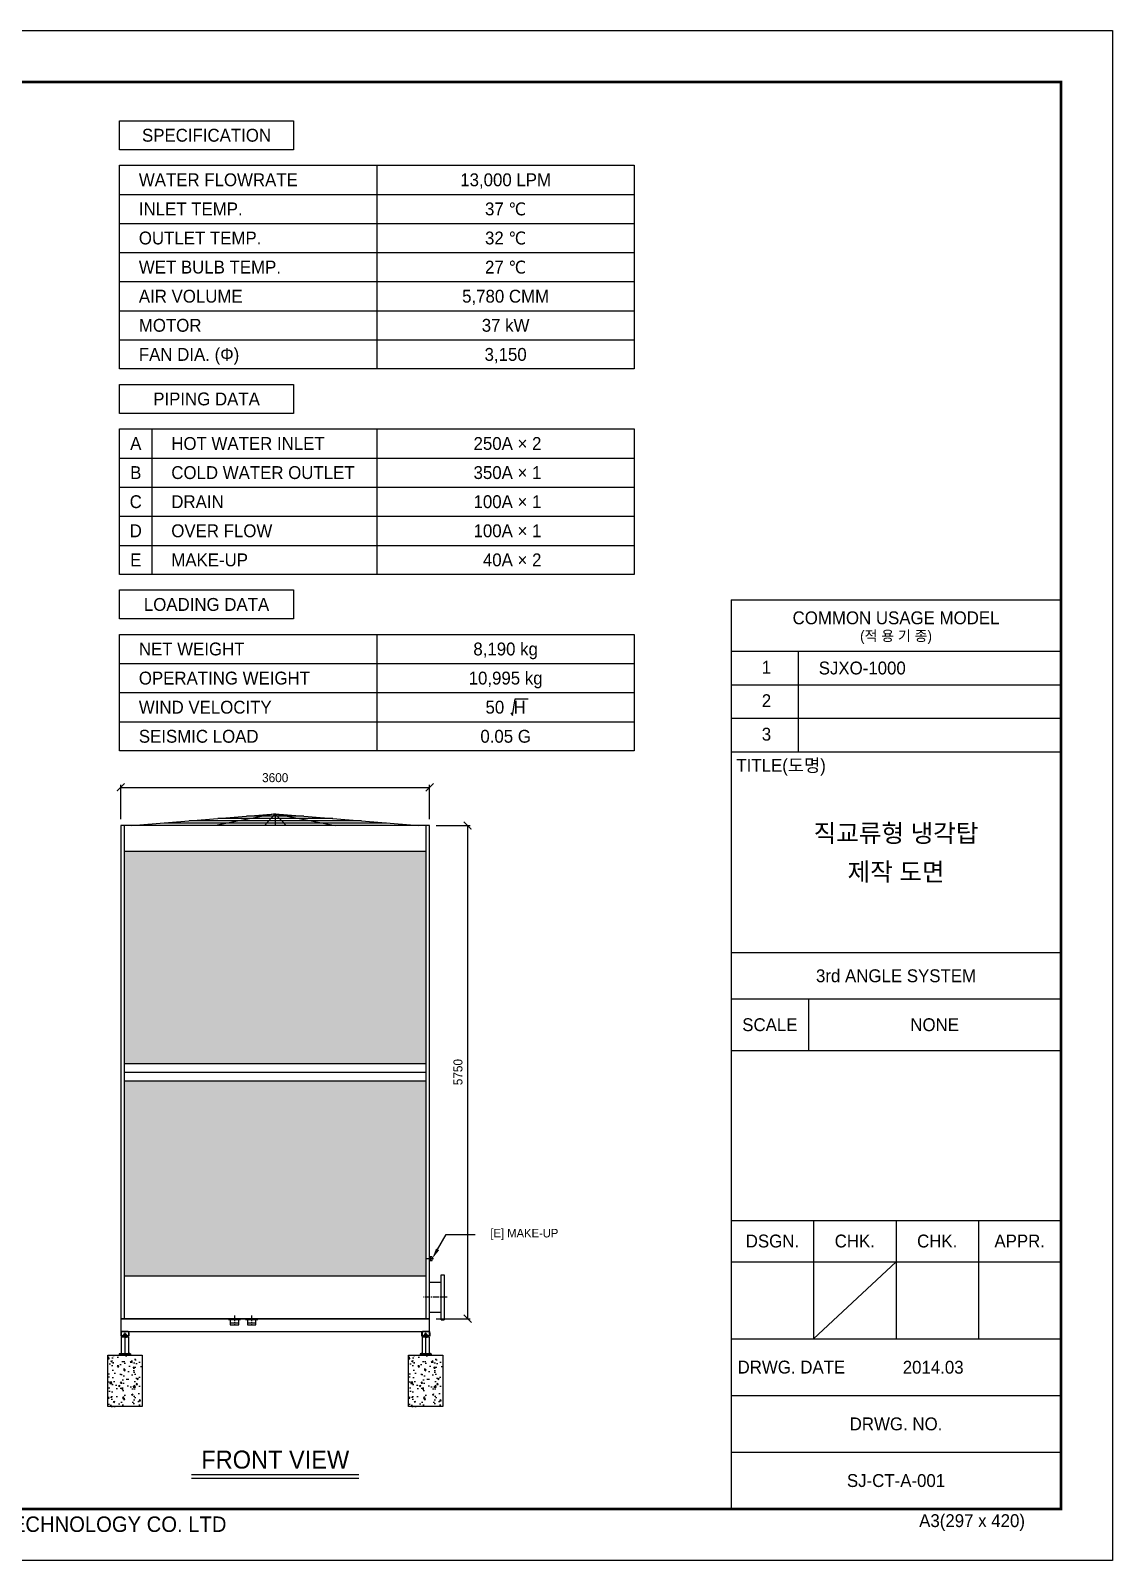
# Model space of a CAD drawing. Header units: millimetres. Extents: x 28244 to 53466, y 0 to 17836.
# Drawn here: x 40855 to 53466, y 0 to 17836 of the extents above; entities that cross this region are included whole.
import ezdxf
from ezdxf.enums import TextEntityAlignment as Align

# ---------------------------------------------------------------- set-up
doc = ezdxf.new("R2010")
doc.units = ezdxf.units.MM
doc.linetypes.add('CENTER', pattern=[2, 1.25, -0.25, 0.25, -0.25])
doc.layers.get('DEFPOINTS').update_dxf_attribs({"color": 143})
for name, color, linetype in [('CENTER', 1, 'CENTER'), ('냉각탑_box', 1, 'Continuous'), ('냉각탑_dim', 1, 'Continuous'), ('냉각탑_form', 1, 'Continuous'), ('냉각탑_text', 3, 'Continuous')]:
    doc.layers.add(name, color=color, linetype=linetype)
doc.styles.add('HY울릉도L', font='')
doc.styles.add('돋움', font='')
doc.styles.get('HY울릉도L').set_extended_font_data('HY울릉도L')
doc.styles.get('돋움').set_extended_font_data('Dotum')
doc.dimstyles.new('성지DIM', dxfattribs={"dimtxt": 3.5, "dimasz": 3, "dimexe": 1, "dimexo": 2.5, "dimgap": 2, "dimtad": 1, "dimdec": 0, "dimzin": 3, "dimdsep": 46, "dimtxsty": 'HY울릉도L', "dimblk": 'ARCHTICK', "dimcen": -2, "dimclrd": 256, "dimclre": 256, "dimclrt": 7, "dimadec": 0, "dimazin": 0, "dimtfac": 1, "dimtdec": 0, "dimtofl": 0, "dimtmove": 0, "dimatfit": 3, "dimfxl": 0, "dimtolj": 1, "dimtzin": 0, "dimlwe": -1, "dimarcsym": 0})

# ---------------------------------------------------------------- blocks, each defined once
blk = doc.blocks.new('냉각탑form')
at = {"layer": 'DEFPOINTS'}
blk.add_lwpolyline([(0, 297.07), (420.1, 297.07), (420.1, 0), (0, 0)], close=True, dxfattribs=at)
at = {"layer": '냉각탑_form'}
for p, q in [((346.08, 186.55), (346.08, 10)), ((346.08, 186.55), (410.1, 186.55)), ((346.08, 186.55), (410.1, 186.55)), ((346.08, 176.54), (410.1, 176.54)), ((359.09, 176.54), (359.09, 157.04)), ((346.08, 170.04), (410.1, 170.04)), ((346.08, 163.54), (410.1, 163.54)), ((346.08, 157.04), (410.1, 157.04)), ((346.08, 157.04), (410.1, 157.04)), ((346.08, 118.03), (410.1, 118.03)), ((346.08, 109.03), (410.1, 109.03)), ((361.09, 109.03), (361.09, 99.02)), ((346.08, 99.02), (410.1, 99.02)), ((346.08, 66.02), (410.1, 66.02)), ((362.09, 66.02), (362.09, 43.01)), ((378.09, 66.02), (378.09, 43.01)), ((394.1, 66.02), (394.1, 43.01)), ((346.08, 58.01), (410.1, 58.01)), ((378.09, 58.01), (362.09, 43.01)), ((346.08, 43.01), (410.1, 43.01)), ((346.08, 32.01), (410.1, 32.01)), ((346.08, 21.01), (410.1, 21.01))]:
    blk.add_line(p, q, dxfattribs=at)
at = {"layer": '냉각탑_form', "const_width": 0.5}
blk.add_lwpolyline([(10, 287.07), (10, 10), (410.1, 10), (410.1, 287.07)], close=True, dxfattribs=at)
at = {"layer": '냉각탑_form', "style": '돋움'}
for s, height, p in [('COMMON USAGE MODEL', 2.5006, (378.09, 183.04)), ('(적 용 기 종)', 2, (378.09, 179.54)), ('3rd ANGLE SYSTEM', 2.5006, (378.09, 113.53)), ('SCALE', 2.501, (353.59, 104.03)), ('DSGN.', 2.501, (354.09, 62.02)), ('CHK.', 2.501, (370.09, 62.02)), ('CHK.', 2.501, (386.09, 62.02)), ('APPR.', 2.501, (402.1, 62.02)), ('DRWG. NO.', 2.501, (378.09, 26.51))]:
    blk.add_text(s, height=height, dxfattribs=at).set_placement(p, align=Align.MIDDLE_CENTER)
for s, height, p in [('1', 2.5, (352.02, 172.2)), ('2', 2.5, (352.02, 165.7)), ('3', 2.5, (352.02, 159.2)), ('TITLE(도명)', 2.501, (347.09, 153.14)), ('DRWG. DATE', 2.501, (347.32, 36.29)), ('A3(297 x 420)', 2.5006, (382.58, 6.47)), ('SUNG JI AIR-CONDITIONING TECHNOLOGY CO. LTD', 3.0007, (149.5, 5.53))]:
    blk.add_text(s, height=height, dxfattribs=at).set_placement(p)
blk = doc.blocks.new('_ArchTick')
at = {"color": 0, "linetype": 'ByBlock', "const_width": 0.15}
blk.add_lwpolyline([(-0.5, -0.5), (0.5, 0.5)], dxfattribs=at)
blk = doc.blocks.new('*D196')
at = {"layer": 'DEFPOINTS', "color": 0, "transparency": 16777216}
for p in [(45507, 9013), (41907, 8568), (45507, 8568)]:
    blk.add_point(p, dxfattribs=at)
at = {"layer": '냉각탑_dim', "transparency": 16777216}
for p, q in [((41907, 8643), (41907, 9043)), ((45507, 8643), (45507, 9043))]:
    blk.add_line(p, q, dxfattribs=at)
at = {"layer": '냉각탑_dim', "lineweight": -2, "transparency": 16777216}
blk.add_line((41907, 9013), (45507, 9013), dxfattribs=at)
at = {"layer": '냉각탑_dim', "lineweight": -2, "transparency": 16777216, "xscale": 90, "yscale": 90, "zscale": 90, "rotation": 180}
blk.add_blockref('_ArchTick', (41907, 9013), dxfattribs=at)
at = {"layer": '냉각탑_dim', "lineweight": -2, "transparency": 16777216, "xscale": 90, "yscale": 90, "zscale": 90}
blk.add_blockref('_ArchTick', (45507, 9013), dxfattribs=at)
at = {"layer": '냉각탑_dim', "color": 7, "transparency": 16777216, "insert": (43707, 9125), "char_height": 105, "attachment_point": 5, "style": 'HY울릉도L'}
blk.add_mtext('\\A1;3600', dxfattribs=at)
blk = doc.blocks.new('A$C6ABE2FCF')
for p, q in [((18, 284), (18, 231)), ((18, 284), (112, 284)), ((112, 281), (18, 281)), ((18, 268), (18, 271)), ((112, 231), (18, 231)), ((23, 281), (23, 236)), ((107, 236), (23, 236)), ((107, 218), (23, 218)), ((23, 218), (23, 23)), ((102, 284), (28, 284)), ((47, 246), (47, 236)), ((65, 236), (47, 236)), ((47, 228), (47, 218)), ((65, 218), (47, 218)), ((52, 249), (78, 249)), ((73, 236), (52, 236)), ((52, 231), (78, 231)), ((73, 218), (52, 218)), ((56, 246), (56, 236)), ((56, 228), (56, 218)), ((59, 249), (59, 263)), ((59, 249), (59, 263)), ((59, 263), (72, 263)), ((59, 218), (59, 231)), ((59, 231), (59, 218)), ((59, 218), (59, 231)), ((60, 263), (60, 249)), ((65, 236), (82, 236)), ((65, 236), (83, 236)), ((65, 218), (65, 23)), ((65, 218), (82, 218)), ((65, 218), (83, 218)), ((71, 263), (71, 249)), ((71, 218), (71, 231)), ((71, 231), (71, 218)), ((71, 218), (71, 231)), ((72, 249), (72, 263)), ((72, 249), (72, 263)), ((74, 246), (74, 236)), ((74, 228), (74, 218)), ((83, 246), (83, 236)), ((83, 228), (83, 218)), ((107, 281), (107, 236)), ((107, 218), (107, 23)), ((112, 268), (112, 284)), ((112, 268), (112, 231)), ((130, 23), (0, 23)), ((0, 23), (0, 9)), ((130, 9), (0, 9)), ((130, 23), (130, 9))]:
    blk.add_line(p, q)
for centre, radius, start, end in [((52, 245), 4.38, 17.2184, 162.7816), ((52, 227), 4.38, 17.2184, 162.7816), ((65, 234), 15, 90.4828, 127.3884), ((65, 216), 15, 90.4828, 127.3884), ((65, 234), 15, 52.6116, 89.5172), ((65, 216), 15, 52.6116, 89.5172), ((78, 245), 4.38, 17.2184, 162.7816), ((78, 227), 4.38, 17.2184, 162.7816)]:
    blk.add_arc(centre, radius, start, end)
at = {"layer": 'CENTER'}
for p, q in [((65, 279), (65, 0)), ((20, 39), (20, 0)), ((110, 39), (110, 0))]:
    blk.add_line(p, q, dxfattribs=at)
blk = doc.blocks.new('A$C036B6841')
at = {"color": 3}
for p, q in [((0, 0), (650, 53.1)), ((1153, 10.6), (147, 10.6)), ((1040, 21.2), (260, 21.2)), ((650, 53.1), (379, 0)), ((910, 31.8), (390, 31.8)), ((780, 42.4), (520, 42.4)), ((650, 53.1), (601.1, 0)), ((650, 53.1), (1300, 0)), ((650, 53.1), (698.9, 0)), ((650, 53.1), (921, 0))]:
    blk.add_line(p, q, dxfattribs=at)
at = {"layer": 'DEFPOINTS'}
blk.add_line((650, 53.1), (650, 0), dxfattribs=at)

msp = doc.modelspace()

# ---------------------------------------------------------------- hatches: boundary and pattern name
h = msp.add_hatch()
h.set_pattern_fill('HONEY', color=1, scale=7.6, angle=90)
h.set_pattern_definition([(90, (16292.677, 1113.4), (-20.897193, 36.195), [24.13, -48.26]), (210, (16292.677, 1113.4), (-20.897193, -36.195), [24.13, -48.26]), (150, (16292.677, 1113.4), (-41.794386, 8e-08), [-48.26, 24.13])])
h.paths.add_polyline_path([(41947.4, 8267.9), (41947.4, 5792.9), (45467.4, 5792.9), (45467.4, 8267.9)])
h.paths.add_polyline_path([(45467.4, 3317.9), (45467.4, 5592.9), (41947.4, 5592.9), (41947.4, 3317.9)])
h = msp.add_hatch()
h.set_pattern_fill('AR-CONC', color=8)
h.set_pattern_definition([(50, (-6582.72, -3277.71), (182.18467, -15.9391), [19.05, -209.55]), (355, (-6582.72, -3277.7), (-35.2434, 191.05685), [15.24, -167.6406]), (100.45144, (-6567.54, -3279.04), (146.94125, 175.11775), [16.19, -178.09024]), (46.1842, (-6582.72, -3226.9), (271.079, -42.0423), [28.575, -314.325]), (96.63556, (-6560.13, -3230.4), (237.4041, 247.4261), [24.285, -267.1356]), (351.18415, (-6582.72, -3226.9), (237.4041, 247.4261), [22.86, -251.4597]), (21, (-6557.32, -3239.61), (151.6144, -102.2652), [19.05, -209.55]), (326, (-6557.32, -3239.6), (61.802, 184.188), [15.24, -167.64]), (71.45144, (-6544.69, -3248.13), (213.4164, 81.9228), [16.19, -178.08994]), (37.5, (-6582.72, -3277.71), (3.0886, 84.55504), [0, -165.608, 0, -170.18, 0, -168.275]), (7.5, (-6582.72, -3277.71), (66.81966, 100.18057), [0, -97.028, 0, -161.798, 0, -64.135]), (327.5, (-6639.36, -3277.71), (135.590595, -5.72874), [0, -63.5, 0, -198.12, 0, -262.89]), (317.5, (-6664.76, -3277.71), (148.12918, 25.4265), [0, -82.55, 0, -131.572, 0, -186.69])])
h.paths.add_polyline_path([(42154.3, 2392.9), (41754.3, 2392.9), (41754.3, 1792.9), (42154.3, 1792.9)])
h = msp.add_hatch()
h.set_pattern_fill('AR-CONC', color=8)
h.set_pattern_definition([(50, (-3076.51, -3277.71), (182.18467, -15.9391), [19.05, -209.55]), (355, (-3076.51, -3277.7), (-35.2434, 191.05685), [15.24, -167.6406]), (100.45144, (-3061.33, -3279.04), (146.94125, 175.11775), [16.19, -178.09024]), (46.1842, (-3076.51, -3226.9), (271.079, -42.0423), [28.575, -314.325]), (96.63556, (-3053.92, -3230.4), (237.4041, 247.4261), [24.285, -267.1356]), (351.18415, (-3076.5, -3226.9), (237.4041, 247.4261), [22.86, -251.4597]), (21, (-3051.11, -3239.61), (151.6144, -102.2652), [19.05, -209.55]), (326, (-3051.11, -3239.6), (61.802, 184.188), [15.24, -167.64]), (71.45144, (-3038.48, -3248.13), (213.4164, 81.9228), [16.19, -178.08994]), (37.5, (-3076.51, -3277.71), (3.0886, 84.55504), [0, -165.608, 0, -170.18, 0, -168.275]), (7.5, (-3076.51, -3277.71), (66.81966, 100.18057), [0, -97.028, 0, -161.798, 0, -64.135]), (327.5, (-3133.153, -3277.71), (135.590595, -5.72874), [0, -63.5, 0, -198.12, 0, -262.89]), (317.5, (-3158.55, -3277.71), (148.12918, 25.4265), [0, -82.55, 0, -131.572, 0, -186.69])])
h.paths.add_polyline_path([(45660.6, 2392.9), (45260.6, 2392.9), (45260.6, 1792.9), (45660.6, 1792.9)])

# ---------------------------------------------------------------- linework, layer by layer
at = {"color": 3}
for p, q in [((41907.4, 8567.9), (41907.4, 2817.9)), ((45507.4, 8567.9), (41907.4, 8567.9)), ((41947.4, 8567.9), (41947.4, 2817.9)), ((45467.4, 2817.9), (45467.4, 8567.9)), ((45507.4, 2817.9), (45507.4, 8567.9)), ((41947.4, 8267.9), (45467.4, 8267.9)), ((41947.4, 5792.9), (45467.4, 5792.9)), ((41947.4, 5692.9), (45467.4, 5692.9)), ((41947.4, 5592.9), (45467.4, 5592.9)), ((45537.4, 3537.9), (45507.4, 3537.9)), ((45507.4, 3497.9), (45537.4, 3497.9)), ((45517.4, 3497.9), (45517.4, 3537.9)), ((45537.4, 3497.9), (45537.4, 3537.9)), ((41947.4, 3317.9), (45467.4, 3317.9)), ((45467.4, 3067.9), (45467.4, 3330.4)), ((45507.4, 3242.9), (45642.4, 3242.9)), ((45642.4, 2805.4), (45642.4, 3330.4)), ((45642.4, 3330.4), (45677.4, 3330.4)), ((45677.4, 3330.4), (45677.4, 2805.4)), ((45507.4, 2892.9), (45642.4, 2892.9)), ((41907.4, 2817.9), (45507.4, 2817.9)), ((43162.4, 2817.9), (43162.4, 2807.9)), ((43302.4, 2817.9), (43162.4, 2817.9)), ((43162.4, 2807.9), (43302.4, 2807.9)), ((43182.4, 2807.9), (43182.4, 2747.9)), ((43182.4, 2767.9), (43282.4, 2767.9)), ((43182.4, 2747.9), (43282.4, 2747.9)), ((43282.4, 2747.9), (43282.4, 2807.9)), ((43302.4, 2807.9), (43302.4, 2817.9)), ((43362.4, 2817.9), (43362.4, 2807.9)), ((43502.4, 2817.9), (43362.4, 2817.9)), ((43362.4, 2807.9), (43502.4, 2807.9)), ((43382.4, 2807.9), (43382.4, 2747.9)), ((43382.4, 2767.9), (43482.4, 2767.9)), ((43382.4, 2747.9), (43482.4, 2747.9)), ((43482.4, 2747.9), (43482.4, 2807.9)), ((43502.4, 2807.9), (43502.4, 2817.9)), ((45642.4, 2805.4), (45677.4, 2805.4))]:
    msp.add_line(p, q, dxfattribs=at)
at = {"color": 4}
for p, q in [((41907.4, 2817.9), (41907.4, 2667.9)), ((45507.4, 2817.9), (41907.4, 2817.9)), ((45507.4, 2667.9), (45507.4, 2817.9)), ((41907.4, 2667.9), (45507.4, 2667.9))]:
    msp.add_line(p, q, dxfattribs=at)
at = {"color": 1}
for p, q in [((42732.4, 1003.4), (44682.4, 1003.4)), ((42732.4, 958.4), (44682.4, 958.4))]:
    msp.add_line(p, q, dxfattribs=at)
at = {"color": 8}
for points in [[(42154.3, 1792.9), (41754.3, 1792.9), (41754.3, 2392.9), (42154.3, 2392.9)], [(45660.6, 1792.9), (45260.6, 1792.9), (45260.6, 2392.9), (45660.6, 2392.9)]]:
    msp.add_lwpolyline(points, close=True, dxfattribs=at)
at = {"layer": 'CENTER', "linetype": 'CENTER', "ltscale": 50}
for p, q in [((45463.5, 3517.9), (45551.4, 3517.9)), ((45712.4, 3067.9), (45432.4, 3067.9)), ((43232.4, 2853.6), (43232.4, 2742)), ((43432.4, 2853.6), (43432.4, 2742))]:
    msp.add_line(p, q, dxfattribs=at)
at = {"layer": '냉각탑_box'}
for p, q in [((44892.8, 16265.9), (44892.8, 13890.8)), ((41892.3, 15926.6), (47893.3, 15926.6)), ((41892.3, 15587.3), (47893.3, 15587.3)), ((41892.3, 15248), (47893.3, 15248)), ((41892.3, 14908.7), (47893.3, 14908.7)), ((41892.3, 14569.4), (47893.3, 14569.4)), ((41892.3, 14230.1), (47893.3, 14230.1)), ((42270.5, 13191.5), (42270.5, 11495.1)), ((44892.8, 13191.5), (44892.8, 11495.1)), ((41892.3, 12852.2), (47893.3, 12852.2)), ((41892.3, 12512.9), (47893.3, 12512.9)), ((41892.3, 12173.6), (47893.3, 12173.6)), ((41892.3, 11834.3), (47893.3, 11834.3)), ((44892.8, 10795.8), (44892.8, 9438.6)), ((41892.3, 10456.5), (47893.3, 10456.5)), ((41892.3, 10117.2), (47893.3, 10117.2)), ((41892.3, 9777.9), (47893.3, 9777.9))]:
    msp.add_line(p, q, dxfattribs=at)
for points in [[(41892.3, 16785.1), (43920.5, 16785.1), (43920.5, 16445.9), (41892.3, 16445.9)], [(41892.3, 16265.9), (47893.3, 16265.9), (47893.3, 13890.8), (41892.3, 13890.8)], [(41892.3, 13710.8), (43920.5, 13710.8), (43920.5, 13371.5), (41892.3, 13371.5)], [(41892.3, 13191.5), (47893.3, 13191.5), (47893.3, 11495.1), (41892.3, 11495.1)], [(41892.3, 11315.1), (43920.5, 11315.1), (43920.5, 10975.8), (41892.3, 10975.8)], [(41892.3, 10795.8), (47893.3, 10795.8), (47893.3, 9438.6), (41892.3, 9438.6)]]:
    msp.add_lwpolyline(points, close=True, dxfattribs=at)
at = {"layer": '냉각탑_dim'}
for p, q in [((45582.4, 8567.9), (45980.3, 8567.9)), ((45950.3, 8567.9), (45950.3, 2817.9)), ((45582.4, 2817.9), (45980.3, 2817.9))]:
    msp.add_line(p, q, dxfattribs=at)
at = {"layer": '냉각탑_dim', "linetype": 'ByBlock', "lineweight": -2}
for p, q in [((45599.9, 3626.1), (45699.1, 3797.8)), ((45699.1, 3797.8), (46037.4, 3797.8))]:
    msp.add_line(p, q, dxfattribs=at)
at = {"layer": '냉각탑_dim'}
msp.add_solid([(45618, 3615.7), (45537.4, 3517.9), (45581.9, 3636.5)], dxfattribs=at)
at = {"layer": '냉각탑_text'}
msp.add_lwpolyline([(46454, 9881.4), (46472.2, 9851.7), (46505.7, 10043.3), (46655.7, 10043.3)], dxfattribs=at)

# ---------------------------------------------------------------- block references
at = {"xscale": 2.576923076923076, "yscale": 2.576923076923076, "zscale": 2.576923076923076}
msp.add_blockref('A$C036B6841', (42032.4, 8567.9), dxfattribs=at)
for p in [(41889.3, 2383.6), (45395.5, 2383.6)]:
    msp.add_blockref('A$C6ABE2FCF', p)
at = {"layer": '냉각탑_dim', "xscale": 90, "yscale": 90, "zscale": 90}
for p, rotation in [((45950.3, 8567.9), 90), ((45950.3, 2817.9), 270)]:
    msp.add_blockref('_ArchTick', p, dxfattribs=dict(at, rotation=rotation))
at = {"layer": '냉각탑_form', "xscale": 60.03809523809525, "yscale": 60.03809523809525, "zscale": 60.03809523809525}
msp.add_blockref('냉각탑form', (28244.3, 0), dxfattribs=at)

# ---------------------------------------------------------------- texts
at = {"layer": '냉각탑_dim', "color": 7, "insert": (45837.8, 5692.9), "char_height": 105, "attachment_point": 5, "rotation": 90, "style": 'HY울릉도L'}
msp.add_mtext('\\A1;5750', dxfattribs=at)
at = {"layer": '냉각탑_text', "style": '돋움'}
for s, height, p in [('SPECIFICATION', 150, (42906.4, 16615.5)), ('13,000 LPM', 150, (46393, 16096.2)), ('37 ℃', 150, (46393, 15756.9)), ('32 ℃', 150, (46393, 15417.6)), ('27 ℃', 150, (46393, 15078.3)), ('5,780 CMM', 150, (46393, 14739)), ('37 kW', 150, (46393, 14399.7)), ('3,150', 150, (46393, 14060.5)), ('PIPING DATA', 150, (42906.4, 13541.2)), ('A', 150, (42081.4, 13021.9)), ('B', 150, (42081.4, 12682.6)), ('C', 150, (42081.4, 12343.3)), ('D', 150, (42081.4, 12004)), ('E', 150, (42081.4, 11664.7)), ('LOADING DATA', 150, (42906.4, 11145.4)), ('8,190 kg', 150, (46393, 10626.1)), ('10,995 kg', 150, (46393, 10286.8)), ('50  H', 150, (46393, 9947.5)), ('0.05 G', 150, (46393, 9608.2)), ('직교류형 냉각탑', 210, (50944.2, 8478.6)), ('제작 도면', 210, (50944.2, 8028.3)), ('NONE', 150, (51394.6, 6245.5)), ('FRONT VIEW', 210, (43707.4, 1175.7)), ('SJ-CT-A-001', 150, (50944.2, 930.8))]:
    msp.add_text(s, height=height, dxfattribs=at).set_placement(p, align=Align.MIDDLE_CENTER)
for s, p in [('WATER FLOWRATE', (42117.3, 16096.2)), ('INLET TEMP.', (42117.3, 15756.9)), ('OUTLET TEMP.', (42117.3, 15417.6)), ('WET BULB TEMP.', (42117.3, 15078.3)), ('AIR VOLUME', (42117.3, 14739)), ('MOTOR', (42117.3, 14399.7)), ('FAN DIA. (Φ)', (42117.3, 14060.5)), ('HOT WATER INLET', (42495.5, 13021.9)), ('COLD WATER OUTLET', (42495.5, 12682.6)), ('DRAIN', (42495.5, 12343.3)), ('OVER FLOW', (42495.5, 12004)), ('MAKE-UP', (42495.5, 11664.7)), ('NET WEIGHT', (42117.3, 10626.1)), ('OPERATING WEIGHT', (42117.3, 10286.8)), ('SJXO-1000', (50043.2, 10404.1)), ('WIND VELOCITY', (42117.3, 9947.5)), ('SEISMIC LOAD', (42117.3, 9608.2)), ('2014.03', (51022.5, 2252))]:
    msp.add_text(s, height=150, dxfattribs=at).set_placement(p, align=Align.MIDDLE_LEFT)
for s, height, p in [('250A × 2', 150, (46810.1, 13021.9)), ('350A × 1', 150, (46810.1, 12682.6)), ('100A × 1', 150, (46810.1, 12343.3)), ('100A × 1', 150, (46810.1, 12004)), ('40A × 2', 150, (46810.1, 11664.7)), ('[E] MAKE-UP', 100, (47007.6, 3815.7))]:
    msp.add_text(s, height=height, dxfattribs=at).set_placement(p, align=Align.MIDDLE_RIGHT)

# ---------------------------------------------------------------- dimensions: what is measured, and where the dimension line sits
at = {"layer": '냉각탑_dim'}
dim = msp.add_linear_dim(base=(45507.4, 9012.9), p1=(41907.4, 8567.9), p2=(45507.4, 8567.9), dimstyle='성지DIM', override={"dimscale": 30, "dimtmove": 2}, dxfattribs=at)
dim.commit()
dim.dimension.update_dxf_attribs({"geometry": '*D196', "text_midpoint": (43707.4, 9125.4)})

doc.saveas('drawing.dxf')
